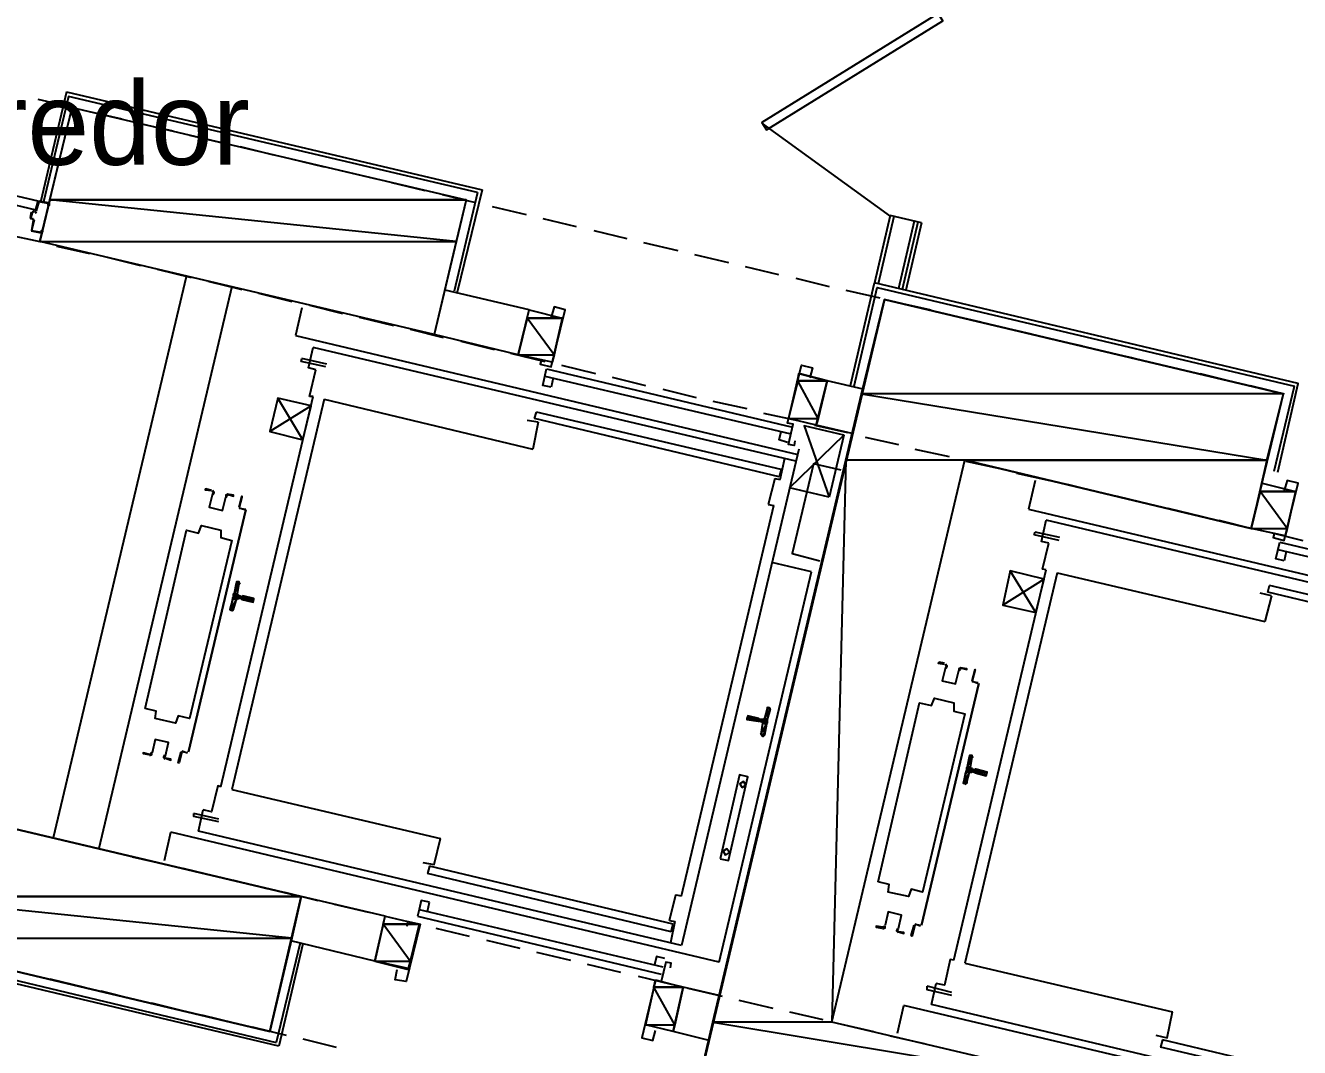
# Model space of a CAD drawing. Header units: feet. Extents: x -84 to 198, y -22 to 181.
# Drawn here: x 59.93 to 78.33, y 112.22 to 126.99 of the extents above; entities that cross this region are included whole.
import ezdxf
from ezdxf.enums import TextEntityAlignment as Align

# ---------------------------------------------------------------- set-up
doc = ezdxf.new("R2010")
doc.units = ezdxf.units.FT
for name, color, linetype in [('A-LINEA', 7, 'CONTINUOUS'), ('A-LINEA-FINA', 9, 'CONTINUOUS'), ('A-MURO-CONCRETO', 8, 'CONTINUOUS'), ('A-NOMBRE-ESPACIO', 2, 'CONTINUOUS')]:
    doc.layers.add(name, color=color, linetype=linetype)

msp = doc.modelspace()

# ---------------------------------------------------------------- linework, layer by layer
at = {"layer": 'A-LINEA'}
for p, q in [((60.1067, 125.9244), (60.5867, 125.8178)), ((60.52, 126.0311), (60.1467, 124.4578)), ((60.52, 126.0311), (66.52, 124.6178)), ((60.8267, 125.7511), (61.32, 125.6444)), ((61.56, 125.5778), (62.0533, 125.4711)), ((70.5641, 125.5761), (72.4211, 124.2319)), ((62.2933, 125.4044), (62.7733, 125.2978)), ((63.0267, 125.2444), (63.5067, 125.1244)), ((63.7467, 125.0711), (64.24, 124.9511)), ((64.48, 124.8978), (64.9733, 124.7778)), ((65.2133, 124.7244), (65.6933, 124.6044)), ((66.4533, 124.5778), (66.12, 123.1511)), ((66.52, 124.6178), (66.16, 123.1378)), ((60.12, 124.4578), (60.2533, 124.4311)), ((60.12, 124.4444), (60.12, 124.4444)), ((60.2533, 124.4178), (60.2533, 124.4178)), ((65.9467, 124.5511), (66.4267, 124.4311)), ((60, 124.2178), (60.0133, 124.2978)), ((60.0267, 124.3111), (60.0533, 124.2978)), ((60.0267, 124.2978), (60.0267, 124.2978)), ((60.0687, 124.285), (60.0928, 124.2998)), ((66.6667, 124.3778), (67.16, 124.2578)), ((67.4, 124.2044), (67.88, 124.0844)), ((72.4133, 124.2444), (72.1867, 123.2711)), ((72.4667, 124.2311), (72.24, 123.2578)), ((72.8667, 124.1378), (72.4133, 124.2444)), ((60.16, 123.9911), (60.0133, 124.0178)), ((60.0267, 124.1778), (60.0267, 124.1778)), ((60.0528, 124.1665), (60.0379, 124.1906)), ((68.1333, 124.0311), (68.6133, 123.9111)), ((72.76, 124.1644), (72.5333, 123.1911)), ((72.8133, 124.1511), (72.5867, 123.1778)), ((72.8667, 124.1378), (72.64, 123.1644)), ((59.64, 123.9778), (60.1333, 123.8711)), ((60.16, 124.0044), (60.16, 124.0044)), ((68.8533, 123.8578), (69.3467, 123.7378)), ((60.3733, 123.8044), (60.8533, 123.6978)), ((69.5867, 123.6844), (70.08, 123.5644)), ((61.1067, 123.6444), (61.5867, 123.5244)), ((61.8267, 123.4711), (62.32, 123.3511)), ((70.32, 123.5111), (70.8, 123.3911)), ((60.3333, 115.2578), (62.2533, 123.3644)), ((62.56, 123.2978), (63.0533, 123.1778)), ((71.0533, 123.3378), (71.5333, 123.2178)), ((62.9067, 123.2178), (60.9867, 115.0978)), ((63.2933, 123.1244), (63.7733, 123.0044)), ((67.2, 122.8844), (65.9867, 123.1644)), ((71.7733, 123.1644), (72.2667, 123.0578)), ((71.84, 121.7911), (72.1867, 123.2711)), ((64.0267, 122.9511), (64.5067, 122.8311)), ((72.5067, 122.9911), (73, 122.8844)), ((63.92, 122.9111), (63.8267, 122.5111)), ((64.7467, 122.7778), (65.24, 122.6578)), ((67.68, 122.7644), (67.5333, 122.1244)), ((73.24, 122.8178), (73.72, 122.7111)), ((65.48, 122.6044), (65.96, 122.4844)), ((73.9733, 122.6444), (74.4533, 122.5378)), ((63.8267, 122.5111), (71.08, 120.7911)), ((67.04, 122.2311), (65.8267, 122.5244)), ((66.2133, 122.4311), (66.6933, 122.3111)), ((74.6933, 122.4711), (75.1867, 122.3644)), ((63.9067, 122.1378), (63.92, 122.1778)), ((64.28, 122.0978), (63.92, 122.1778)), ((71.0533, 120.6978), (64.08, 122.3378)), ((66.9333, 122.2578), (67.4267, 122.1378)), ((75.4267, 122.2978), (75.92, 122.1911)), ((64.2667, 122.0578), (63.9067, 122.1378)), ((64.0267, 121.6311), (64.12, 122.0178)), ((67.4533, 122.0311), (70.9867, 121.1911)), ((67.6667, 122.0844), (68.16, 121.9644)), ((76.16, 122.1244), (76.64, 122.0178)), ((67.4267, 121.9244), (70.96, 121.0978)), ((67.5467, 121.8978), (67.52, 121.7644)), ((68.4, 121.9111), (68.88, 121.7911)), ((71.0933, 121.9644), (70.9467, 121.3111)), ((71.5067, 121.8578), (71.0933, 121.9644)), ((71.3467, 121.2178), (71.5067, 121.8578)), ((72.0267, 121.7378), (71.5067, 121.8578)), ((76.8933, 121.9644), (77.3733, 121.8444)), ((62.7467, 115.9911), (64.08, 121.6311)), ((64.08, 121.6311), (64.0267, 121.6311)), ((69.1333, 121.7378), (69.6133, 121.6178)), ((77.6133, 121.7911), (78.1067, 121.6711)), ((77.96, 120.5511), (78.2533, 121.7778)), ((64.24, 121.5911), (62.9067, 115.9511)), ((64.0533, 121.4978), (63.4533, 121.1244)), ((64.24, 121.5911), (67.2533, 120.8711)), ((69.8533, 121.5644), (70.3467, 121.4578)), ((67.3333, 121.2578), (67.1733, 121.2844)), ((67.3333, 121.2578), (67.2533, 120.8711)), ((67.28, 121.3111), (67.3067, 121.4044)), ((70.8133, 120.4711), (67.28, 121.3111)), ((70.84, 120.5778), (67.3067, 121.4044)), ((70.5867, 121.3911), (71.08, 121.2844)), ((71.3467, 121.2178), (70.9467, 121.3111)), ((71.32, 121.2178), (71.8, 121.1111)), ((71.8667, 121.0978), (71.3467, 121.2178)), ((71.7467, 121.0711), (71.5333, 120.1778)), ((72.0533, 121.0444), (72.5333, 120.9378)), ((71.0933, 120.8711), (69.4, 113.6978)), ((70.8267, 120.4311), (70.8933, 120.7378)), ((72.7733, 120.8711), (73.2667, 120.7644)), ((70.84, 120.5778), (70.8133, 120.4711)), ((73.5067, 120.6978), (74, 120.5911)), ((74.24, 120.5244), (74.72, 120.4178)), ((70.7467, 120.4444), (70.6533, 120.0711)), ((70.7467, 120.4444), (70.8267, 120.4311)), ((74.5067, 120.4178), (74.4133, 120.0044)), ((74.9733, 120.3644), (75.4533, 120.2444)), ((71.5333, 120.1778), (70.96, 120.3111)), ((75.6933, 120.1911), (76.1867, 120.0711)), ((78.2667, 120.2578), (78.12, 119.6178)), ((62.28, 116.4978), (63.1067, 119.9911)), ((63.1067, 119.9911), (62.28, 116.4978)), ((63.0933, 119.9911), (63.0133, 120.0178)), ((63.0133, 120.0178), (63.1067, 120.0044)), ((63.0267, 120.0178), (63.0267, 120.0178)), ((63.0267, 120.0178), (63.0267, 120.0178)), ((63.0933, 119.9911), (63.0933, 119.9911)), ((69.4, 114.4178), (70.7333, 120.0578)), ((70.6533, 120.0711), (70.7333, 120.0578)), ((74.4133, 120.0044), (81.6667, 118.2844)), ((76.4267, 120.0178), (76.92, 119.8978)), ((81.64, 118.1911), (74.6667, 119.8444)), ((77.16, 119.8444), (77.64, 119.7244)), ((74.4933, 119.6311), (74.5067, 119.6711)), ((74.8533, 119.5511), (74.4933, 119.6311)), ((74.8667, 119.5911), (74.5067, 119.6711)), ((77.8933, 119.6711), (78.3733, 119.5511)), ((74.6133, 119.1378), (74.7067, 119.5111)), ((78.0133, 119.4178), (81.5467, 118.5911)), ((78.04, 119.5244), (81.5733, 118.6844)), ((78.1333, 119.3911), (78.1067, 119.2578)), ((69.9467, 113.4578), (71.28, 119.0978)), ((71.28, 119.0978), (70.7067, 119.2311)), ((73.3333, 113.4844), (74.6667, 119.1244)), ((74.8267, 119.0844), (73.4933, 113.4444)), ((74.6667, 119.1244), (74.6133, 119.1378)), ((74.8267, 119.0844), (77.8267, 118.3778)), ((62.9867, 118.7778), (63.0133, 118.9244)), ((63.0264, 118.9145), (63.0113, 118.9372)), ((74.64, 118.9911), (74.04, 118.6178)), ((77.8667, 118.8044), (77.8933, 118.8978)), ((81.4267, 118.0711), (77.8933, 118.8978)), ((62.9333, 118.5511), (62.9733, 118.6978)), ((63, 118.7244), (63.04, 118.7111)), ((63.0533, 118.7378), (63.0133, 118.7511)), ((63.04, 118.6978), (63.04, 118.6978)), ((63.0533, 118.7511), (63.0533, 118.7511)), ((63.0533, 118.6978), (63.0533, 118.6978)), ((77.92, 118.7511), (77.76, 118.7911)), ((77.92, 118.7511), (77.8267, 118.3778)), ((81.4, 117.9644), (77.8667, 118.8044)), ((62.9087, 118.5383), (62.9324, 118.5518)), ((72.8667, 113.9911), (73.6933, 117.4844)), ((73.6933, 117.4844), (72.8667, 113.9911)), ((73.68, 117.4844), (73.6, 117.5111)), ((73.6, 117.5111), (73.68, 117.4978)), ((73.68, 117.4844), (73.68, 117.4844)), ((70.64, 117.1244), (70.6, 116.9778)), ((70.6779, 117.1239), (70.6542, 117.1104)), ((70.52, 116.9778), (70.52, 116.9778)), ((70.5333, 116.9778), (70.5333, 116.9778)), ((70.5733, 116.9644), (70.5333, 116.9644)), ((70.5733, 116.9111), (70.5467, 116.7511)), ((70.5603, 116.7477), (70.5754, 116.725)), ((62.1867, 116.5111), (62.2667, 116.4844)), ((62.1867, 116.4978), (62.1867, 116.4978)), ((62.2667, 116.4978), (62.2667, 116.4978)), ((62.2667, 116.4978), (62.2667, 116.4978)), ((73.5733, 116.2711), (73.6, 116.4178)), ((73.6131, 116.4079), (73.5979, 116.4306)), ((73.52, 116.0578), (73.56, 116.2044)), ((73.5867, 116.2178), (73.6267, 116.2044)), ((73.64, 116.2311), (73.6, 116.2444)), ((73.6267, 116.1911), (73.6267, 116.1911)), ((73.64, 116.1911), (73.64, 116.1911)), ((62.9067, 115.9511), (65.92, 115.2444)), ((73.4954, 116.0316), (73.5191, 116.0452)), ((62.72, 115.5244), (62.36, 115.6044)), ((62.4267, 115.3511), (62.4933, 115.6578)), ((60.0133, 115.3244), (60.4933, 115.2178)), ((61.9333, 114.9244), (62.0267, 115.3378)), ((69.9467, 113.4578), (62.0267, 115.3378)), ((69.4, 113.6978), (62.4267, 115.3511)), ((60.7467, 115.1511), (61.2267, 115.0444)), ((61.4667, 114.9778), (61.96, 114.8711)), ((62.2, 114.8178), (62.6933, 114.6978)), ((65.76, 114.8444), (65.7333, 114.7378)), ((69.28, 114.0044), (65.76, 114.8444)), ((62.9333, 114.6444), (63.4133, 114.5244)), ((69.2533, 113.8978), (65.7333, 114.7378)), ((63.6667, 114.4711), (64.1467, 114.3511)), ((65.12, 114.1244), (63.9067, 114.4044)), ((64.3867, 114.2978), (64.88, 114.1778)), ((65.7333, 114.1911), (65.76, 114.3244)), ((64.9733, 113.4711), (65.12, 114.1244)), ((65.12, 114.1244), (65.6133, 114.0044)), ((65.12, 114.1244), (65.6133, 114.0044)), ((65.5867, 114.1244), (69.1067, 113.2844)), ((65.6133, 114.2178), (69.1333, 113.3911)), ((65.6133, 114.0044), (65.4533, 113.3511)), ((65.8533, 113.9511), (66.3333, 113.8311)), ((69.2267, 114.0578), (69.3067, 114.0444)), ((69.3067, 114.0444), (69.24, 113.7378)), ((69.2533, 113.8978), (69.28, 114.0044)), ((72.8533, 113.9778), (72.7733, 114.0044)), ((72.7733, 114.0044), (72.8533, 113.9911)), ((72.8533, 113.9911), (72.8533, 113.9911)), ((63.8933, 113.7378), (63.5467, 112.2978)), ((63.9333, 113.7244), (63.5867, 112.2444)), ((64.9733, 113.4711), (63.76, 113.7644)), ((66.5867, 113.7778), (67.0667, 113.6578)), ((63.5867, 112.2444), (57.6133, 113.6578)), ((57.68, 113.6978), (63.5467, 112.2978)), ((67.3067, 113.6044), (67.8, 113.4844)), ((59.5467, 113.3778), (60.04, 113.2711)), ((64.9733, 113.4711), (65.4533, 113.3511)), ((68.04, 113.4311), (68.52, 113.3111)), ((73.4933, 113.4444), (76.4933, 112.7378)), ((60.28, 113.2178), (60.7733, 113.0978)), ((68.7733, 113.2578), (69.2533, 113.1378)), ((69.0267, 113.2044), (68.88, 112.5511)), ((69.4267, 113.0978), (69.0267, 113.1911)), ((61.0133, 113.0444), (61.4933, 112.9244)), ((69.28, 112.4578), (69.4267, 113.0978)), ((69.9467, 112.9778), (69.4267, 113.0978)), ((69.4933, 113.0844), (69.9867, 112.9644)), ((73.3067, 113.0178), (72.9467, 113.1111)), ((73.0133, 112.8444), (73.08, 113.1511)), ((61.7467, 112.8711), (62.2267, 112.7511)), ((70.2267, 112.9111), (70.72, 112.7911)), ((72.52, 112.4311), (72.6133, 112.8311)), ((80.5333, 110.9644), (72.6133, 112.8311)), ((79.9867, 111.1911), (73.0133, 112.8444)), ((62.4667, 112.6978), (62.96, 112.5778)), ((70.96, 112.7378), (71.44, 112.6311)), ((63.2, 112.5244), (63.6933, 112.4044)), ((69.28, 112.4578), (68.88, 112.5511)), ((69.8, 112.3244), (69.28, 112.4578)), ((71.6933, 112.5644), (72.1733, 112.4578)), ((63.9333, 112.3511), (64.4133, 112.2311)), ((72.4133, 112.3911), (72.9067, 112.2844)), ((76.3467, 112.3378), (76.32, 112.2311)), ((79.8667, 111.4978), (76.3467, 112.3378)), ((79.84, 111.4044), (76.32, 112.2311))]:
    msp.add_line(p, q, dxfattribs=at)
for points in [[(73.1067, 127.1644), (70.56, 125.5911), (70.6267, 125.4844), (73.1733, 127.0578), (73.1067, 127.1644)], [(66.4533, 124.5778), (60.5467, 125.9644), (60.1867, 124.4444)], [(60.6, 125.8044), (66.2933, 124.4711), (65.8267, 122.5244), (60.1333, 123.8711), (60.6, 125.8044)], [(57.1867, 125.1378), (60.1067, 124.4578), (60.08, 124.3244), (57.16, 125.0178), (57.1867, 125.1378)], [(60.1067, 124.4578), (60.0667, 124.3111), (60.0667, 124.3111)], [(60.2667, 124.4178), (60.2667, 124.3911), (60.2533, 124.3911), (60.2533, 124.4178), (60.12, 124.4444), (60.08, 124.3111)], [(60.0533, 124.2978), (60.0267, 124.2978), (60, 124.2044), (60.04, 124.2044)], [(60.0267, 124.1911), (60, 124.2044), (60, 124.2044)], [(60.04, 124.1778), (60.0133, 124.0311), (60.0133, 124.0311)], [(60.0533, 124.1778), (60.0133, 124.0311), (60.16, 124.0044), (60.16, 124.0311), (60.1733, 124.0178), (60.1733, 124.0044)], [(71.8933, 121.7778), (72.2267, 123.2044), (78.2533, 121.7778)], [(78.0133, 120.5378), (78.3067, 121.8178), (72.1867, 123.2711)], [(67.3733, 122.1511), (67.36, 122.0978), (67.52, 122.0578), (67.72, 122.8844), (67.56, 122.9244), (67.52, 122.7778)], [(77.6267, 119.7244), (78.0933, 121.6711), (72.3333, 123.0311), (69.4933, 111.0311), (75.2533, 109.6711), (75.7067, 111.6178), (71.5733, 112.5911), (73.4933, 120.7111), (77.6267, 119.7244)], [(67.5333, 122.1244), (67.04, 122.2311), (67.2, 122.8844), (67.68, 122.7644)], [(64.12, 122.0178), (64.0133, 122.0444), (64.08, 122.3378)], [(67.52, 121.7644), (67.4, 121.7911), (67.4533, 122.0311)], [(71.04, 120.9911), (71.0267, 120.9244), (70.9467, 120.9378), (71.0133, 121.2311), (70.9333, 121.2444), (71.1333, 122.0844), (71.2933, 122.0444), (71.2533, 121.8978)], [(63.9333, 121.0044), (63.5733, 121.6044), (63.4533, 121.1244), (63.9333, 121.0044), (64.0533, 121.4978), (63.5733, 121.6044)], [(70.9333, 120.9644), (70.8133, 121.0044), (70.84, 121.1244)], [(70.96, 120.3111), (71.7467, 121.0711), (71.1733, 121.2044), (71.5333, 120.1778)], [(71.7067, 120.5644), (71.3067, 120.6578), (71, 119.3644), (71.4, 119.2578)], [(78.12, 119.6178), (77.6267, 119.7244), (77.7867, 120.3778), (78.2667, 120.2578)], [(77.96, 119.6444), (77.9467, 119.5911), (78.1067, 119.5511), (78.3067, 120.3778), (78.1467, 120.4178), (78.1067, 120.2711)], [(62.6133, 120.2711), (62.5333, 120.2978), (62.52, 120.2844), (62.6133, 120.2711)], [(62.6264, 120.2235), (62.5809, 120.0309), (62.7735, 119.9853), (62.8192, 120.1779)], [(62.6264, 120.2235), (62.5809, 120.0309), (62.7735, 119.9853), (62.8192, 120.1779)], [(62.6306, 120.2208), (62.6397, 120.2409), (62.6248, 120.2572)], [(62.6377, 120.2095), (62.6529, 120.243), (62.628, 120.2701)], [(62.854, 120.217), (62.8196, 120.2039), (62.8182, 120.1671)], [(62.8511, 120.204), (62.8304, 120.1961), (62.8296, 120.1741)], [(62.84, 120.2178), (62.9333, 120.1911), (62.9333, 120.2044), (62.84, 120.2178)], [(63.0133, 120.0311), (63.0533, 120.1911), (63.0533, 120.1778), (63.0133, 120.0311)], [(74.7067, 119.5111), (74.6, 119.5378), (74.6667, 119.8444)], [(61.6533, 117.1244), (62.2533, 119.6978), (62.4267, 119.6578), (62.4667, 119.7644), (62.7467, 119.6978), (62.7467, 119.5911), (62.9067, 119.5511), (62.2933, 116.9778), (62.1333, 117.0178), (62.0933, 116.9111), (61.8, 116.9778), (61.8133, 117.0844), (61.6533, 117.1244)], [(78.1067, 119.2578), (77.9867, 119.2844), (78.04, 119.5244)], [(74.52, 118.5111), (74.1467, 119.1111), (74.04, 118.6178), (74.52, 118.5111), (74.64, 118.9911), (74.1467, 119.1111)], [(63, 118.9511), (62.9867, 118.9511), (62.88, 118.5511), (62.9067, 118.5378)], [(63.0113, 118.7106), (62.9962, 118.7081), (62.9872, 118.6957)], [(63.0005, 118.7624), (63.003, 118.7473), (63.0154, 118.7383)], [(63.0533, 118.6978), (63.2133, 118.6578), (63.2267, 118.7111), (63.0667, 118.7511)], [(73.2, 117.7778), (73.12, 117.7911), (73.1067, 117.7778), (73.2, 117.7644)], [(73.2243, 117.7028), (73.2396, 117.7364), (73.2147, 117.7635)], [(73.2131, 117.7169), (73.1676, 117.5242), (73.3602, 117.4786), (73.4058, 117.6713)], [(73.2131, 117.7169), (73.1676, 117.5242), (73.3602, 117.4786), (73.4058, 117.6713)], [(73.2173, 117.7142), (73.2264, 117.7343), (73.2115, 117.7505)], [(73.4407, 117.7103), (73.4063, 117.6972), (73.4049, 117.6604)], [(73.4377, 117.6973), (73.4171, 117.6895), (73.4162, 117.6674)], [(73.4267, 117.7111), (73.52, 117.6844), (73.52, 117.6978), (73.4267, 117.7111)], [(73.6, 117.5244), (73.64, 117.6844), (73.6, 117.5244), (73.6, 117.5244)], [(72.24, 114.6178), (72.84, 117.2044), (73.0133, 117.1644), (73.0533, 117.2711), (73.3333, 117.2044), (73.3333, 117.0844), (73.4933, 117.0444), (72.88, 114.4711), (72.72, 114.5111), (72.68, 114.4044), (72.3867, 114.4711), (72.4, 114.5778), (72.24, 114.6178)], [(70.5733, 116.7244), (70.5867, 116.7244), (70.68, 117.1244), (70.6667, 117.1378)], [(70.52, 116.9778), (70.36, 117.0178), (70.3467, 116.9644), (70.5067, 116.9378)], [(70.56, 116.9244), (70.52, 116.9378), (70.52, 116.9378)], [(70.5861, 116.8998), (70.5837, 116.915), (70.5713, 116.9239)], [(70.5754, 116.9516), (70.5905, 116.9541), (70.5995, 116.9665)], [(61.9469, 116.4387), (61.9924, 116.6313), (61.7998, 116.6769), (61.7542, 116.4843)], [(61.9469, 116.4387), (61.9924, 116.6313), (61.7998, 116.6769), (61.7542, 116.4843)], [(61.72, 116.4578), (61.6267, 116.4844), (61.6267, 116.4711), (61.7067, 116.4578)], [(61.7193, 116.4453), (61.7537, 116.4583), (61.7551, 116.4951)], [(61.7223, 116.4583), (61.7429, 116.4661), (61.7438, 116.4882)], [(62.2667, 116.4844), (62.1867, 116.4978), (62.1467, 116.3378), (62.1333, 116.3378), (62.1733, 116.4978)], [(61.9357, 116.4527), (61.9204, 116.4192), (61.9453, 116.3921)], [(61.9427, 116.4414), (61.9336, 116.4213), (61.9485, 116.405)], [(61.9467, 116.4044), (62.0267, 116.3778), (62.0267, 116.3911), (61.9467, 116.4044)], [(73.5867, 116.4444), (73.5733, 116.4444), (73.4667, 116.0444), (73.4933, 116.0444)], [(69.96, 114.9511), (70.08, 114.9244), (70.36, 116.1378), (70.24, 116.1644), (69.96, 114.9511)], [(73.5979, 116.2039), (73.5828, 116.2015), (73.5739, 116.189)], [(73.5872, 116.2691), (73.5896, 116.2539), (73.6021, 116.245)], [(73.64, 116.1911), (73.8, 116.1511), (73.8133, 116.2044), (73.6533, 116.2444), (73.64, 116.2444), (73.64, 116.2444)], [(62.7467, 115.9911), (62.7067, 116.0044), (62.6133, 115.6311), (62.4933, 115.6578)], [(70.2759, 115.979), (70.3321, 116.0137), (70.2974, 116.0699), (70.2413, 116.0352), (70.2759, 115.979)], [(57.76, 113.8044), (63.4533, 112.4578), (63.9067, 114.4044), (58.2133, 115.7511), (57.76, 113.8044)], [(62.72, 115.4844), (62.36, 115.5644), (62.36, 115.6044)], [(65.6667, 114.8978), (65.8267, 114.8711), (65.92, 115.2444)], [(70.0359, 115.0057), (70.0921, 115.0404), (70.0574, 115.0965), (70.0013, 115.0619), (70.0359, 115.0057)], [(65.76, 114.3244), (65.64, 114.3511), (65.6133, 114.2178), (65.5867, 114.1244)], [(69.2267, 114.0578), (69.32, 114.4311), (69.4, 114.4178)], [(72.5336, 113.9454), (72.5791, 114.138), (72.3865, 114.1836), (72.3408, 113.991)], [(72.5336, 113.9454), (72.5791, 114.138), (72.3865, 114.1836), (72.3408, 113.991)], [(65.44, 113.9778), (65.4533, 114.0444), (65.6267, 114.0044), (65.4267, 113.1778), (65.2667, 113.2044), (65.2933, 113.3511)], [(72.3067, 113.9644), (72.2133, 113.9778), (72.2133, 113.9644), (72.2933, 113.9511)], [(72.306, 113.9386), (72.3404, 113.9517), (72.3418, 113.9885)], [(72.3089, 113.9516), (72.3296, 113.9594), (72.3304, 113.9815)], [(72.5223, 113.9461), (72.5071, 113.9125), (72.532, 113.8854)], [(72.5294, 113.9347), (72.5203, 113.9146), (72.5352, 113.8984)], [(72.5333, 113.8978), (72.6133, 113.8711), (72.6133, 113.8844), (72.5333, 113.8978)], [(72.7733, 113.9911), (72.7733, 113.9911), (72.7333, 113.8311), (72.72, 113.8444), (72.76, 113.9911)], [(69.16, 113.5111), (69.04, 113.5378), (69.0133, 113.4178)], [(69.24, 113.3778), (69.2533, 113.4444), (69.1733, 113.4578), (69.1067, 113.1778), (69.0267, 113.1911), (68.8267, 112.3644), (68.9867, 112.3244), (69.0267, 112.4711)], [(73.3333, 113.4844), (73.28, 113.4978), (73.2, 113.1244), (73.08, 113.1511)], [(73.3067, 112.9778), (72.9467, 113.0578), (72.9467, 113.1111)], [(76.2533, 112.4044), (76.4133, 112.3644), (76.4933, 112.7378)]]:
    msp.add_lwpolyline(points, dxfattribs=at)
at = {"layer": 'A-LINEA-FINA'}
for p, q in [((62.9733, 118.9511), (63.0133, 118.9378)), ((62.9733, 118.9378), (63.0133, 118.9378)), ((62.9733, 118.9378), (63.0133, 118.9244)), ((62.9867, 118.9511), (63, 118.9511)), ((62.9867, 118.9511), (63.0133, 118.9511)), ((62.92, 118.7244), (62.9733, 118.7111)), ((62.9333, 118.7778), (62.9867, 118.7644)), ((62.9333, 118.7778), (62.9867, 118.7644)), ((62.9333, 118.7644), (63, 118.7511)), ((62.9333, 118.7378), (63, 118.7244)), ((63.0533, 118.7378), (63.2267, 118.7111)), ((63.0533, 118.7378), (63.2267, 118.6978)), ((63.0533, 118.7111), (63.2133, 118.6711)), ((63.0533, 118.6978), (63.2133, 118.6578)), ((62.88, 118.5511), (62.92, 118.5511)), ((62.88, 118.5511), (62.9067, 118.5378)), ((62.8933, 118.5644), (62.9333, 118.5511)), ((62.8933, 118.5644), (62.9333, 118.5511)), ((70.68, 117.1111), (70.64, 117.1244)), ((70.68, 117.1244), (70.64, 117.1244)), ((70.68, 117.1244), (70.6533, 117.1378)), ((70.5067, 116.9378), (70.3467, 116.9778)), ((70.52, 116.9378), (70.3467, 116.9778)), ((70.5067, 116.9378), (70.3467, 116.9644)), ((70.52, 116.9778), (70.36, 117.0178)), ((70.52, 116.9778), (70.36, 117.0178)), ((70.52, 116.9778), (70.36, 117.0044)), ((70.6267, 116.8978), (70.5733, 116.9111)), ((70.6267, 116.8978), (70.5733, 116.9111)), ((70.64, 116.9644), (70.6, 116.9778)), ((70.5867, 116.7244), (70.56, 116.7378)), ((70.5867, 116.7244), (70.56, 116.7378)), ((70.5867, 116.7378), (70.56, 116.7378)), ((70.5867, 116.7244), (70.5733, 116.7244)), ((73.56, 116.4444), (73.6, 116.4444)), ((73.56, 116.4444), (73.6, 116.4311)), ((73.56, 116.4311), (73.6, 116.4311)), ((73.56, 116.4311), (73.6, 116.4178)), ((73.5733, 116.4444), (73.5867, 116.4444)), ((73.5067, 116.2178), (73.56, 116.2044)), ((73.52, 116.2711), (73.5733, 116.2578)), ((73.52, 116.2711), (73.5733, 116.2578)), ((73.52, 116.2578), (73.5867, 116.2444)), ((73.52, 116.2311), (73.5867, 116.2178)), ((73.5333, 116.2844), (73.5733, 116.2711)), ((73.64, 116.2444), (73.8133, 116.2044)), ((73.64, 116.2311), (73.8133, 116.2044)), ((73.64, 116.2311), (73.8133, 116.1911)), ((73.64, 116.2044), (73.8, 116.1644)), ((73.64, 116.1911), (73.8, 116.1644)), ((73.4667, 116.0444), (73.5067, 116.0444)), ((73.4667, 116.0444), (73.4933, 116.0444)), ((73.48, 116.0578), (73.52, 116.0444)), ((73.48, 116.0578), (73.5067, 116.0444))]:
    msp.add_line(p, q, dxfattribs=at)
for points in [[(62.9733, 118.9378), (63.0133, 118.9244), (62.9467, 118.7911), (62.9733, 118.9378)], [(63.0133, 118.9244), (62.9467, 118.7911), (62.9867, 118.7778), (63.0133, 118.9244), (63.0133, 118.9244)], [(63.0133, 118.9378), (62.9733, 118.9511), (62.9733, 118.9511), (63.0133, 118.9378)], [(62.9733, 118.9511), (62.9733, 118.9511), (63.0133, 118.9378), (62.9733, 118.9511)], [(62.9733, 118.9511), (63.0133, 118.9378), (62.9867, 118.9511), (62.9733, 118.9511), (62.9733, 118.9511)], [(62.9733, 118.9378), (63.0133, 118.9378), (62.9733, 118.9511), (62.9733, 118.9378), (62.9733, 118.9378)], [(62.9733, 118.9378), (62.9733, 118.9378), (63.0133, 118.9378), (62.9733, 118.9378)], [(63.0133, 118.9378), (62.9733, 118.9378), (63.0133, 118.9244), (63.0133, 118.9378)], [(63.0133, 118.9244), (62.9733, 118.9378), (62.9733, 118.9378), (63.0133, 118.9244), (63.0133, 118.9244)], [(63, 118.9511), (62.9867, 118.9511), (62.9867, 118.9511), (63, 118.9511)], [(62.9867, 118.9511), (62.9867, 118.9511), (63, 118.9511), (62.9867, 118.9511)], [(62.9867, 118.9511), (63, 118.9511), (63.0133, 118.9511), (62.9867, 118.9511), (62.9867, 118.9511)], [(63.0133, 118.9511), (62.9867, 118.9511), (63.0133, 118.9378), (63.0133, 118.9511), (63.0133, 118.9511)], [(62.92, 118.7111), (62.9733, 118.6978), (62.8933, 118.5644), (62.92, 118.7111)], [(62.9733, 118.6978), (62.8933, 118.5644), (62.9333, 118.5511), (62.9733, 118.6978)], [(62.9333, 118.7244), (62.9867, 118.7111), (62.92, 118.7244), (62.9333, 118.7244)], [(62.9867, 118.7111), (62.92, 118.7244), (62.9733, 118.7111), (62.9867, 118.7111)], [(62.9733, 118.7111), (62.92, 118.7244), (62.92, 118.7244), (62.9733, 118.7111), (62.9733, 118.7111)], [(62.92, 118.7244), (62.9733, 118.7111), (62.92, 118.7111), (62.92, 118.7244)], [(62.9733, 118.7111), (62.92, 118.7111), (62.9733, 118.6978), (62.9733, 118.7111), (62.9733, 118.7111)], [(62.9867, 118.7644), (62.9333, 118.7778), (62.9333, 118.7778), (62.9867, 118.7644)], [(62.9333, 118.7778), (62.9333, 118.7778), (62.9867, 118.7644), (62.9333, 118.7778)], [(62.9333, 118.7778), (62.9867, 118.7644), (62.9467, 118.7778), (62.9333, 118.7778), (62.9333, 118.7778)], [(62.9867, 118.7644), (62.9333, 118.7778), (63, 118.7644), (62.9867, 118.7644), (62.9867, 118.7644)], [(62.9333, 118.7778), (63, 118.7644), (62.9333, 118.7644), (62.9333, 118.7778)], [(63, 118.7644), (62.9333, 118.7644), (63, 118.7511), (63, 118.7644), (63, 118.7644)], [(63, 118.7511), (62.9333, 118.7644), (62.9333, 118.7644), (63, 118.7511)], [(62.9333, 118.7644), (62.9333, 118.7644), (63, 118.7511), (62.9333, 118.7644), (62.9333, 118.7644)], [(63, 118.7511), (62.9333, 118.7644), (62.9333, 118.7644), (63, 118.7511)], [(62.9333, 118.7644), (62.9333, 118.7644), (63, 118.7511), (62.9333, 118.7644), (62.9333, 118.7644)], [(63, 118.7511), (62.9333, 118.7644), (62.9333, 118.7644), (63, 118.7511)], [(62.9333, 118.7644), (62.9333, 118.7644), (63, 118.7511), (62.9333, 118.7644), (62.9333, 118.7644)], [(63, 118.7511), (62.9333, 118.7644), (63.0133, 118.7511), (63, 118.7511), (63, 118.7511)], [(62.9333, 118.7644), (63.2267, 118.6978), (62.9333, 118.7378), (62.9333, 118.7644)], [(63.2267, 118.6978), (62.9333, 118.7378), (63.2133, 118.6711), (63.2267, 118.6978), (63.2267, 118.6978)], [(63, 118.7244), (62.9333, 118.7378), (62.9333, 118.7378), (63, 118.7244)], [(62.9333, 118.7378), (62.9333, 118.7378), (63, 118.7244), (62.9333, 118.7378), (62.9333, 118.7378)], [(63, 118.7244), (62.9333, 118.7378), (62.9867, 118.7244), (63, 118.7244), (63, 118.7244)], [(62.9867, 118.7244), (62.9333, 118.7378), (62.9333, 118.7378), (62.9867, 118.7244)], [(62.9333, 118.7378), (62.9333, 118.7378), (62.9867, 118.7244), (62.9333, 118.7378), (62.9333, 118.7378)], [(62.9333, 118.7378), (62.9867, 118.7244), (62.9333, 118.7244), (62.9333, 118.7378)], [(62.9867, 118.7244), (62.9333, 118.7244), (62.9867, 118.7111), (62.9867, 118.7244), (62.9867, 118.7244)], [(62.9867, 118.7111), (62.9333, 118.7244), (62.9333, 118.7244), (62.9867, 118.7111)], [(62.9333, 118.7244), (62.9333, 118.7244), (62.9867, 118.7111), (62.9333, 118.7244), (62.9333, 118.7244)], [(62.9867, 118.7111), (62.9333, 118.7244), (62.9333, 118.7244), (62.9867, 118.7111)], [(62.9333, 118.7244), (62.9333, 118.7244), (62.9867, 118.7111), (62.9333, 118.7244), (62.9333, 118.7244)], [(62.9467, 118.7911), (62.9867, 118.7778), (62.9467, 118.7778), (62.9467, 118.7911)], [(62.9867, 118.7778), (62.9467, 118.7778), (62.9867, 118.7644), (62.9867, 118.7778), (62.9867, 118.7778)], [(63.2133, 118.6711), (63.04, 118.7111), (63.04, 118.7111), (63.2133, 118.6711)], [(63.04, 118.7111), (63.04, 118.7111), (63.2133, 118.6711), (63.04, 118.7111), (63.04, 118.7111)], [(63.2133, 118.6711), (63.04, 118.7111), (63.04, 118.7111), (63.2133, 118.6711)], [(63.04, 118.7111), (63.04, 118.7111), (63.2133, 118.6711), (63.04, 118.7111), (63.04, 118.7111)], [(63.0533, 118.7111), (63.2133, 118.6711), (63.04, 118.7111), (63.0533, 118.7111), (63.0533, 118.7111)], [(63.0533, 118.7378), (63.2267, 118.7111), (63.0667, 118.7511), (63.0533, 118.7378), (63.0533, 118.7378)], [(63.0533, 118.7378), (63.0533, 118.7378), (63.2267, 118.7111), (63.0533, 118.7378)], [(63.2267, 118.7111), (63.0533, 118.7378), (63.2267, 118.6978), (63.2267, 118.7111), (63.2267, 118.7111)], [(63.2267, 118.6978), (63.0533, 118.7378), (63.0533, 118.7378), (63.2267, 118.6978)], [(63.0533, 118.7378), (63.0533, 118.7378), (63.2267, 118.6978), (63.0533, 118.7378), (63.0533, 118.7378)], [(63.2267, 118.6978), (63.0533, 118.7378), (63.0533, 118.7378), (63.2267, 118.6978)], [(63.0533, 118.7378), (63.0533, 118.7378), (63.2267, 118.6978), (63.0533, 118.7378)], [(63.2267, 118.6978), (63.0533, 118.7378), (63.0533, 118.7378), (63.2267, 118.6978), (63.2267, 118.6978)], [(63.2267, 118.6978), (63.0533, 118.7378), (63.0533, 118.7378), (63.2267, 118.6978)], [(63.0533, 118.7378), (63.0533, 118.7378), (63.2267, 118.6978), (63.0533, 118.7378), (63.0533, 118.7378)], [(63.2267, 118.6978), (63.0533, 118.7378), (63.0533, 118.7378), (63.2267, 118.6978)], [(63.0533, 118.7378), (63.0533, 118.7378), (63.2267, 118.6978), (63.0533, 118.7378), (63.0533, 118.7378)], [(63.2267, 118.6978), (63.0533, 118.7378), (63.0533, 118.7378), (63.2267, 118.6978)], [(63.0533, 118.7378), (63.0533, 118.7378), (63.2267, 118.6978), (63.0533, 118.7378), (63.0533, 118.7378)], [(63.2133, 118.6711), (63.0533, 118.7111), (63.0533, 118.7111), (63.2133, 118.6711)], [(63.0533, 118.7111), (63.0533, 118.7111), (63.2133, 118.6711), (63.0533, 118.7111)], [(63.0533, 118.7111), (63.2133, 118.6711), (63.0533, 118.6978), (63.0533, 118.7111)], [(63.2133, 118.6711), (63.0533, 118.6978), (63.2133, 118.6578), (63.2133, 118.6711), (63.2133, 118.6711)], [(63.2133, 118.6578), (63.0533, 118.6978), (63.0533, 118.6978), (63.2133, 118.6578)], [(63.0533, 118.6978), (63.0533, 118.6978), (63.2133, 118.6578), (63.0533, 118.6978)], [(63.2133, 118.6578), (63.0533, 118.6978), (63.0533, 118.6978), (63.2133, 118.6578), (63.2133, 118.6578)], [(63.2133, 118.6578), (63.0533, 118.6978), (63.0533, 118.6978), (63.2133, 118.6578)], [(63.0533, 118.6978), (63.0533, 118.6978), (63.2133, 118.6578), (63.0533, 118.6978), (63.0533, 118.6978)], [(63.2133, 118.6578), (63.0533, 118.6978), (63.0533, 118.6978), (63.2133, 118.6578)], [(63.0533, 118.6978), (63.0533, 118.6978), (63.2133, 118.6578), (63.0533, 118.6978), (63.0533, 118.6978)], [(63.2267, 118.7111), (63.0667, 118.7511), (63.0667, 118.7511), (63.2267, 118.7111)], [(63.0667, 118.7511), (63.0667, 118.7511), (63.2267, 118.7111), (63.0667, 118.7511), (63.0667, 118.7511)], [(62.88, 118.5511), (62.88, 118.5511), (62.92, 118.5511), (62.88, 118.5511)], [(62.88, 118.5511), (62.92, 118.5511), (62.8933, 118.5511), (62.88, 118.5511), (62.88, 118.5511)], [(62.92, 118.5511), (62.88, 118.5511), (62.92, 118.5378), (62.92, 118.5511)], [(62.88, 118.5511), (62.92, 118.5378), (62.9067, 118.5378), (62.88, 118.5511), (62.88, 118.5511)], [(62.92, 118.5378), (62.88, 118.5511), (62.88, 118.5511), (62.92, 118.5378)], [(62.88, 118.5511), (62.88, 118.5511), (62.9067, 118.5378), (62.88, 118.5511)], [(62.9067, 118.5378), (62.88, 118.5511), (62.88, 118.5511), (62.9067, 118.5378)], [(62.88, 118.5511), (62.88, 118.5511), (62.9067, 118.5378), (62.88, 118.5511), (62.88, 118.5511)], [(62.9333, 118.5511), (62.8933, 118.5644), (62.8933, 118.5644), (62.9333, 118.5511), (62.9333, 118.5511)], [(62.9333, 118.5511), (62.8933, 118.5644), (62.92, 118.5511), (62.9333, 118.5511), (62.9333, 118.5511)], [(62.8933, 118.5511), (62.92, 118.5511), (62.8933, 118.5644), (62.8933, 118.5511), (62.8933, 118.5511)], [(62.8933, 118.5511), (62.8933, 118.5511), (62.92, 118.5511), (62.8933, 118.5511)], [(70.6, 116.9778), (70.68, 117.1111), (70.64, 117.1244), (70.6, 116.9778)], [(70.64, 116.9644), (70.6, 116.9778), (70.68, 117.1111), (70.64, 116.9644)], [(70.64, 117.1244), (70.68, 117.1244), (70.64, 117.1378), (70.64, 117.1244)], [(70.68, 117.1244), (70.64, 117.1378), (70.6533, 117.1378), (70.68, 117.1244), (70.68, 117.1244)], [(70.64, 117.1378), (70.68, 117.1244), (70.68, 117.1244), (70.64, 117.1378)], [(70.64, 117.1244), (70.68, 117.1111), (70.68, 117.1111), (70.64, 117.1244), (70.64, 117.1244)], [(70.68, 117.1244), (70.68, 117.1244), (70.64, 117.1244), (70.68, 117.1244)], [(70.68, 117.1244), (70.64, 117.1244), (70.68, 117.1111), (70.68, 117.1244), (70.68, 117.1244)], [(70.68, 117.1244), (70.68, 117.1244), (70.6533, 117.1378), (70.68, 117.1244)], [(70.6533, 117.1378), (70.68, 117.1244), (70.68, 117.1244), (70.6533, 117.1378)], [(70.68, 117.1244), (70.68, 117.1244), (70.6533, 117.1378), (70.68, 117.1244)], [(70.68, 117.1244), (70.6533, 117.1378), (70.6667, 117.1378), (70.68, 117.1244), (70.68, 117.1244)], [(70.6533, 117.1378), (70.68, 117.1244), (70.68, 117.1244), (70.6533, 117.1378)], [(70.68, 117.1244), (70.68, 117.1244), (70.6667, 117.1378), (70.68, 117.1244)], [(70.68, 117.1244), (70.6667, 117.1378), (70.68, 117.1244), (70.68, 117.1244), (70.68, 117.1244)], [(70.3467, 116.9778), (70.64, 116.9378), (70.36, 117.0044), (70.3467, 116.9778), (70.3467, 116.9778)], [(70.3467, 116.9644), (70.5067, 116.9378), (70.3467, 116.9778), (70.3467, 116.9644), (70.3467, 116.9644)], [(70.3467, 116.9778), (70.5067, 116.9378), (70.5067, 116.9378), (70.3467, 116.9778)], [(70.5067, 116.9378), (70.5067, 116.9378), (70.3467, 116.9778), (70.5067, 116.9378)], [(70.3467, 116.9778), (70.5067, 116.9378), (70.5067, 116.9378), (70.3467, 116.9778), (70.3467, 116.9778)], [(70.3467, 116.9778), (70.5067, 116.9378), (70.5067, 116.9378), (70.3467, 116.9778)], [(70.5067, 116.9378), (70.5067, 116.9378), (70.3467, 116.9778), (70.5067, 116.9378), (70.5067, 116.9378)], [(70.3467, 116.9778), (70.52, 116.9378), (70.52, 116.9378), (70.3467, 116.9778)], [(70.52, 116.9378), (70.52, 116.9378), (70.3467, 116.9778), (70.52, 116.9378)], [(70.52, 116.9378), (70.3467, 116.9778), (70.5067, 116.9378), (70.52, 116.9378), (70.52, 116.9378)], [(70.3467, 116.9778), (70.52, 116.9378), (70.52, 116.9378), (70.3467, 116.9778)], [(70.52, 116.9378), (70.52, 116.9378), (70.3467, 116.9778), (70.52, 116.9378), (70.52, 116.9378)], [(70.3467, 116.9778), (70.52, 116.9378), (70.52, 116.9378), (70.3467, 116.9778)], [(70.52, 116.9378), (70.52, 116.9378), (70.3467, 116.9778), (70.52, 116.9378), (70.52, 116.9378)], [(70.3467, 116.9778), (70.52, 116.9378), (70.52, 116.9378), (70.3467, 116.9778)], [(70.52, 116.9378), (70.52, 116.9378), (70.3467, 116.9778), (70.52, 116.9378), (70.52, 116.9378)], [(70.64, 116.9111), (70.3467, 116.9778), (70.64, 116.9378), (70.64, 116.9111)], [(70.36, 117.0044), (70.52, 116.9778), (70.36, 117.0178), (70.36, 117.0044)], [(70.36, 117.0178), (70.52, 116.9778), (70.52, 116.9778), (70.36, 117.0178), (70.36, 117.0178)], [(70.36, 117.0178), (70.52, 116.9778), (70.52, 116.9778), (70.36, 117.0178)], [(70.52, 116.9778), (70.52, 116.9778), (70.36, 117.0178), (70.52, 116.9778), (70.52, 116.9778)], [(70.36, 117.0178), (70.52, 116.9778), (70.52, 116.9778), (70.36, 117.0178)], [(70.52, 116.9778), (70.52, 116.9778), (70.36, 117.0178), (70.52, 116.9778)], [(70.36, 117.0178), (70.52, 116.9778), (70.52, 116.9778), (70.36, 117.0178), (70.36, 117.0178)], [(70.36, 117.0178), (70.52, 116.9778), (70.52, 116.9778), (70.36, 117.0178)], [(70.52, 116.9778), (70.52, 116.9778), (70.36, 117.0178), (70.52, 116.9778), (70.52, 116.9778)], [(70.36, 117.0178), (70.52, 116.9778), (70.52, 116.9778), (70.36, 117.0178)], [(70.52, 116.9778), (70.52, 116.9778), (70.36, 117.0178), (70.52, 116.9778), (70.52, 116.9778)], [(70.52, 116.9644), (70.52, 116.9644), (70.36, 117.0044), (70.52, 116.9644)], [(70.52, 116.9644), (70.36, 117.0044), (70.5333, 116.9644), (70.52, 116.9644), (70.52, 116.9644)], [(70.52, 116.9778), (70.52, 116.9778), (70.36, 117.0044), (70.52, 116.9778)], [(70.52, 116.9778), (70.36, 117.0044), (70.52, 116.9644), (70.52, 116.9778), (70.52, 116.9778)], [(70.5467, 116.7511), (70.6267, 116.8978), (70.5733, 116.9111), (70.5467, 116.7511)], [(70.6, 116.7378), (70.5467, 116.7511), (70.6267, 116.8978), (70.6, 116.7378)], [(70.5733, 116.9244), (70.64, 116.9111), (70.56, 116.9244), (70.5733, 116.9244), (70.5733, 116.9244)], [(70.56, 116.9244), (70.64, 116.9111), (70.64, 116.9111), (70.56, 116.9244)], [(70.64, 116.9111), (70.64, 116.9111), (70.56, 116.9244), (70.64, 116.9111), (70.64, 116.9111)], [(70.5733, 116.9644), (70.64, 116.9378), (70.64, 116.9378), (70.5733, 116.9644)], [(70.64, 116.9378), (70.64, 116.9378), (70.5733, 116.9644), (70.64, 116.9378), (70.64, 116.9378)], [(70.5733, 116.9644), (70.64, 116.9378), (70.64, 116.9378), (70.5733, 116.9644)], [(70.64, 116.9378), (70.64, 116.9378), (70.5733, 116.9644), (70.64, 116.9378), (70.64, 116.9378)], [(70.64, 116.9378), (70.5733, 116.9644), (70.64, 116.9511), (70.64, 116.9378)], [(70.5733, 116.9644), (70.64, 116.9511), (70.5867, 116.9644), (70.5733, 116.9644), (70.5733, 116.9644)], [(70.5733, 116.9111), (70.6267, 116.9111), (70.5733, 116.9244), (70.5733, 116.9111), (70.5733, 116.9111)], [(70.5733, 116.9244), (70.6267, 116.9111), (70.6267, 116.9111), (70.5733, 116.9244)], [(70.6267, 116.9111), (70.6267, 116.9111), (70.5733, 116.9244), (70.6267, 116.9111), (70.6267, 116.9111)], [(70.5733, 116.9244), (70.6267, 116.9111), (70.6267, 116.9111), (70.5733, 116.9244)], [(70.6267, 116.9111), (70.6267, 116.9111), (70.5733, 116.9244), (70.6267, 116.9111), (70.6267, 116.9111)], [(70.5733, 116.9244), (70.6267, 116.9111), (70.6267, 116.9111), (70.5733, 116.9244)], [(70.6267, 116.9111), (70.6267, 116.9111), (70.5733, 116.9244), (70.6267, 116.9111), (70.6267, 116.9111)], [(70.6267, 116.9111), (70.5733, 116.9244), (70.64, 116.9111), (70.6267, 116.9111)], [(70.5733, 116.9111), (70.6267, 116.8978), (70.6267, 116.8978), (70.5733, 116.9111)], [(70.6267, 116.8978), (70.6267, 116.8978), (70.5733, 116.9111), (70.6267, 116.8978)], [(70.5733, 116.9111), (70.6267, 116.8978), (70.6267, 116.8978), (70.5733, 116.9111)], [(70.6267, 116.8978), (70.6267, 116.8978), (70.5733, 116.9111), (70.6267, 116.8978), (70.6267, 116.8978)], [(70.6267, 116.8978), (70.5733, 116.9111), (70.6267, 116.9111), (70.6267, 116.8978)], [(70.5867, 116.9644), (70.64, 116.9644), (70.6, 116.9778), (70.5867, 116.9644)], [(70.5867, 116.9644), (70.64, 116.9511), (70.64, 116.9511), (70.5867, 116.9644)], [(70.64, 116.9511), (70.64, 116.9511), (70.5867, 116.9644), (70.64, 116.9511), (70.64, 116.9511)], [(70.5867, 116.9644), (70.64, 116.9511), (70.64, 116.9511), (70.5867, 116.9644)], [(70.64, 116.9511), (70.64, 116.9511), (70.5867, 116.9644), (70.64, 116.9511), (70.64, 116.9511)], [(70.5867, 116.9644), (70.64, 116.9511), (70.64, 116.9511), (70.5867, 116.9644)], [(70.64, 116.9511), (70.64, 116.9511), (70.5867, 116.9644), (70.64, 116.9511), (70.64, 116.9511)], [(70.5867, 116.9644), (70.64, 116.9511), (70.64, 116.9511), (70.5867, 116.9644)], [(70.64, 116.9511), (70.64, 116.9511), (70.5867, 116.9644), (70.64, 116.9511), (70.64, 116.9511)], [(70.64, 116.9511), (70.5867, 116.9644), (70.64, 116.9644), (70.64, 116.9511)], [(70.6, 116.9778), (70.64, 116.9644), (70.64, 116.9644), (70.6, 116.9778), (70.6, 116.9778)], [(70.5867, 116.7378), (70.56, 116.7511), (70.5467, 116.7511), (70.5867, 116.7378), (70.5867, 116.7378)], [(70.6, 116.7378), (70.6, 116.7378), (70.5467, 116.7511), (70.6, 116.7378)], [(70.6, 116.7378), (70.5467, 116.7511), (70.5867, 116.7378), (70.6, 116.7378), (70.6, 116.7378)], [(70.56, 116.7378), (70.5867, 116.7378), (70.56, 116.7511), (70.56, 116.7378)], [(70.56, 116.7511), (70.5867, 116.7378), (70.5867, 116.7378), (70.56, 116.7511), (70.56, 116.7511)], [(70.5733, 116.7244), (70.5867, 116.7244), (70.56, 116.7378), (70.5733, 116.7244)], [(70.56, 116.7378), (70.5867, 116.7244), (70.5867, 116.7244), (70.56, 116.7378)], [(70.5867, 116.7244), (70.5867, 116.7244), (70.56, 116.7378), (70.5867, 116.7244)], [(70.56, 116.7378), (70.5867, 116.7244), (70.5867, 116.7244), (70.56, 116.7378)], [(70.5867, 116.7244), (70.5867, 116.7244), (70.56, 116.7378), (70.5867, 116.7244), (70.5867, 116.7244)], [(70.5867, 116.7378), (70.5867, 116.7378), (70.56, 116.7378), (70.5867, 116.7378)], [(70.5867, 116.7378), (70.56, 116.7378), (70.5867, 116.7244), (70.5867, 116.7378), (70.5867, 116.7378)], [(73.56, 116.4311), (73.6, 116.4178), (73.5333, 116.2844), (73.56, 116.4311)], [(73.6, 116.4178), (73.5333, 116.2844), (73.5733, 116.2711), (73.6, 116.4178)], [(73.56, 116.4444), (73.56, 116.4444), (73.6, 116.4444), (73.56, 116.4444)], [(73.56, 116.4444), (73.6, 116.4444), (73.5733, 116.4444), (73.56, 116.4444), (73.56, 116.4444)], [(73.6, 116.4444), (73.56, 116.4444), (73.6, 116.4311), (73.6, 116.4444)], [(73.6, 116.4311), (73.56, 116.4444), (73.56, 116.4444), (73.6, 116.4311), (73.6, 116.4311)], [(73.56, 116.4311), (73.6, 116.4311), (73.56, 116.4444), (73.56, 116.4311), (73.56, 116.4311)], [(73.56, 116.4311), (73.56, 116.4311), (73.6, 116.4311), (73.56, 116.4311)], [(73.6, 116.4311), (73.56, 116.4311), (73.6, 116.4178), (73.6, 116.4311)], [(73.6, 116.4178), (73.56, 116.4311), (73.56, 116.4311), (73.6, 116.4178), (73.6, 116.4178)], [(73.5867, 116.4444), (73.5733, 116.4444), (73.5733, 116.4444), (73.5867, 116.4444)], [(73.5733, 116.4444), (73.5733, 116.4444), (73.5867, 116.4444), (73.5733, 116.4444)], [(73.5733, 116.4444), (73.5867, 116.4444), (73.6, 116.4444), (73.5733, 116.4444), (73.5733, 116.4444)], [(73.5067, 116.2044), (73.56, 116.2044), (73.48, 116.0578), (73.5067, 116.2044)], [(73.56, 116.2044), (73.48, 116.0578), (73.52, 116.0578), (73.56, 116.2044)], [(73.52, 116.2178), (73.5733, 116.2044), (73.5067, 116.2178), (73.52, 116.2178)], [(73.5733, 116.2044), (73.5067, 116.2178), (73.56, 116.2044), (73.5733, 116.2044)], [(73.56, 116.2044), (73.5067, 116.2178), (73.5067, 116.2178), (73.56, 116.2044), (73.56, 116.2044)], [(73.5067, 116.2044), (73.56, 116.2044), (73.5067, 116.2178), (73.5067, 116.2044), (73.5067, 116.2044)], [(73.5067, 116.2044), (73.5067, 116.2044), (73.56, 116.2044), (73.5067, 116.2044)], [(73.5333, 116.2844), (73.5733, 116.2711), (73.52, 116.2711), (73.5333, 116.2844)], [(73.5733, 116.2711), (73.52, 116.2711), (73.5733, 116.2578), (73.5733, 116.2711)], [(73.5733, 116.2578), (73.52, 116.2711), (73.52, 116.2711), (73.5733, 116.2578), (73.5733, 116.2578)], [(73.5733, 116.2578), (73.52, 116.2711), (73.5867, 116.2578), (73.5733, 116.2578), (73.5733, 116.2578)], [(73.5867, 116.2578), (73.52, 116.2711), (73.52, 116.2711), (73.5867, 116.2578)], [(73.52, 116.2711), (73.52, 116.2711), (73.5867, 116.2578), (73.52, 116.2711), (73.52, 116.2711)], [(73.52, 116.2711), (73.5867, 116.2578), (73.52, 116.2578), (73.52, 116.2711)], [(73.5867, 116.2578), (73.52, 116.2578), (73.5867, 116.2444), (73.5867, 116.2578), (73.5867, 116.2578)], [(73.5867, 116.2444), (73.52, 116.2578), (73.52, 116.2578), (73.5867, 116.2444)], [(73.52, 116.2578), (73.52, 116.2578), (73.5867, 116.2444), (73.52, 116.2578), (73.52, 116.2578)], [(73.5867, 116.2444), (73.52, 116.2578), (73.52, 116.2578), (73.5867, 116.2444)], [(73.52, 116.2578), (73.52, 116.2578), (73.5867, 116.2444), (73.52, 116.2578), (73.52, 116.2578)], [(73.5867, 116.2444), (73.52, 116.2578), (73.6, 116.2444), (73.5867, 116.2444), (73.5867, 116.2444)], [(73.52, 116.2578), (73.8133, 116.1911), (73.52, 116.2311), (73.52, 116.2578)], [(73.8133, 116.1911), (73.52, 116.2311), (73.8, 116.1644), (73.8133, 116.1911), (73.8133, 116.1911)], [(73.5867, 116.2178), (73.52, 116.2311), (73.52, 116.2311), (73.5867, 116.2178)], [(73.52, 116.2311), (73.52, 116.2311), (73.5867, 116.2178), (73.52, 116.2311), (73.52, 116.2311)], [(73.5867, 116.2178), (73.52, 116.2311), (73.5733, 116.2178), (73.5867, 116.2178), (73.5867, 116.2178)], [(73.5733, 116.2178), (73.52, 116.2311), (73.52, 116.2311), (73.5733, 116.2178)], [(73.52, 116.2311), (73.52, 116.2311), (73.5733, 116.2178), (73.52, 116.2311), (73.52, 116.2311)], [(73.5733, 116.2178), (73.52, 116.2311), (73.52, 116.2311), (73.5733, 116.2178)], [(73.52, 116.2311), (73.52, 116.2311), (73.5733, 116.2178), (73.52, 116.2311), (73.52, 116.2311)], [(73.52, 116.2311), (73.5733, 116.2178), (73.52, 116.2178), (73.52, 116.2311)], [(73.5733, 116.2178), (73.52, 116.2178), (73.5733, 116.2044), (73.5733, 116.2178), (73.5733, 116.2178)], [(73.5733, 116.2044), (73.52, 116.2178), (73.52, 116.2178), (73.5733, 116.2044)], [(73.52, 116.2178), (73.52, 116.2178), (73.5733, 116.2044), (73.52, 116.2178), (73.52, 116.2178)], [(73.5733, 116.2711), (73.5333, 116.2844), (73.5333, 116.2844), (73.5733, 116.2711), (73.5733, 116.2711)], [(73.8, 116.1644), (73.6267, 116.2044), (73.6267, 116.2044), (73.8, 116.1644)], [(73.6267, 116.2044), (73.6267, 116.2044), (73.8, 116.1644), (73.6267, 116.2044), (73.6267, 116.2044)], [(73.8, 116.1644), (73.6267, 116.2044), (73.6267, 116.2044), (73.8, 116.1644)], [(73.6267, 116.2044), (73.6267, 116.2044), (73.8, 116.1644), (73.6267, 116.2044), (73.6267, 116.2044)], [(73.64, 116.2044), (73.8, 116.1644), (73.6267, 116.2044), (73.64, 116.2044), (73.64, 116.2044)], [(73.64, 116.2444), (73.64, 116.2444), (73.8133, 116.2044), (73.64, 116.2444)], [(73.64, 116.2444), (73.8133, 116.2044), (73.6533, 116.2444), (73.64, 116.2444), (73.64, 116.2444)], [(73.8133, 116.2044), (73.64, 116.2444), (73.64, 116.2444), (73.8133, 116.2044)], [(73.64, 116.2444), (73.64, 116.2444), (73.8133, 116.2044), (73.64, 116.2444)], [(73.8133, 116.2044), (73.64, 116.2444), (73.64, 116.2444), (73.8133, 116.2044), (73.8133, 116.2044)], [(73.64, 116.2311), (73.8133, 116.2044), (73.64, 116.2444), (73.64, 116.2311), (73.64, 116.2311)], [(73.64, 116.2311), (73.64, 116.2311), (73.8133, 116.2044), (73.64, 116.2311)], [(73.8133, 116.2044), (73.64, 116.2311), (73.8133, 116.1911), (73.8133, 116.2044)], [(73.8133, 116.1911), (73.64, 116.2311), (73.64, 116.2311), (73.8133, 116.1911), (73.8133, 116.1911)], [(73.8133, 116.1911), (73.64, 116.2311), (73.64, 116.2311), (73.8133, 116.1911)], [(73.64, 116.2311), (73.64, 116.2311), (73.8133, 116.1911), (73.64, 116.2311), (73.64, 116.2311)], [(73.8133, 116.1911), (73.64, 116.2311), (73.64, 116.2311), (73.8133, 116.1911)], [(73.64, 116.2311), (73.64, 116.2311), (73.8133, 116.1911), (73.64, 116.2311), (73.64, 116.2311)], [(73.8133, 116.1911), (73.64, 116.2311), (73.64, 116.2311), (73.8133, 116.1911)], [(73.64, 116.2311), (73.64, 116.2311), (73.8133, 116.1911), (73.64, 116.2311), (73.64, 116.2311)], [(73.8, 116.1644), (73.64, 116.2044), (73.64, 116.2044), (73.8, 116.1644)], [(73.64, 116.2044), (73.64, 116.2044), (73.8, 116.1644), (73.64, 116.2044)], [(73.8, 116.1644), (73.64, 116.2044), (73.64, 116.2044), (73.8, 116.1644)], [(73.64, 116.2044), (73.64, 116.2044), (73.8, 116.1644), (73.64, 116.2044), (73.64, 116.2044)], [(73.64, 116.1911), (73.8, 116.1644), (73.64, 116.2044), (73.64, 116.1911), (73.64, 116.1911)], [(73.64, 116.1911), (73.64, 116.1911), (73.8, 116.1644), (73.64, 116.1911)], [(73.8, 116.1644), (73.64, 116.1911), (73.8, 116.1511), (73.8, 116.1644), (73.8, 116.1644)], [(73.8, 116.1511), (73.64, 116.1911), (73.64, 116.1911), (73.8, 116.1511)], [(73.64, 116.1911), (73.64, 116.1911), (73.8, 116.1511), (73.64, 116.1911), (73.64, 116.1911)], [(73.8, 116.1511), (73.64, 116.1911), (73.64, 116.1911), (73.8, 116.1511)], [(73.64, 116.1911), (73.64, 116.1911), (73.8, 116.1511), (73.64, 116.1911), (73.64, 116.1911)], [(73.4667, 116.0444), (73.5067, 116.0444), (73.48, 116.0578), (73.4667, 116.0444), (73.4667, 116.0444)], [(73.4933, 116.0444), (73.4667, 116.0444), (73.5067, 116.0444), (73.4933, 116.0444)], [(73.5067, 116.0444), (73.4667, 116.0444), (73.4667, 116.0444), (73.5067, 116.0444)], [(73.4667, 116.0444), (73.4667, 116.0444), (73.5067, 116.0444), (73.4667, 116.0444)], [(73.5067, 116.0444), (73.4667, 116.0444), (73.4667, 116.0444), (73.5067, 116.0444)], [(73.4667, 116.0444), (73.4667, 116.0444), (73.4933, 116.0444), (73.4667, 116.0444)], [(73.4933, 116.0444), (73.4667, 116.0444), (73.4667, 116.0444), (73.4933, 116.0444)], [(73.4667, 116.0444), (73.4667, 116.0444), (73.4933, 116.0444), (73.4667, 116.0444), (73.4667, 116.0444)], [(73.48, 116.0578), (73.52, 116.0578), (73.52, 116.0444), (73.48, 116.0578), (73.48, 116.0578)], [(73.52, 116.0578), (73.48, 116.0578), (73.48, 116.0578), (73.52, 116.0578), (73.52, 116.0578)], [(73.52, 116.0444), (73.48, 116.0578), (73.5067, 116.0444), (73.52, 116.0444)], [(73.5067, 116.0444), (73.48, 116.0578), (73.48, 116.0578), (73.5067, 116.0444), (73.5067, 116.0444)]]:
    msp.add_lwpolyline(points, dxfattribs=at)
at = {"layer": 'A-MURO-CONCRETO'}
for points in [[(60.6, 125.8044), (66.2933, 124.4711), (60.28, 124.4711), (60.6, 125.8044), (60.6, 125.8044)], [(60.28, 124.4711), (60.1333, 123.8711), (66.1467, 123.8711), (60.28, 124.4711)], [(60.28, 124.4711), (66.2933, 124.4711), (66.1467, 123.8711), (60.28, 124.4711), (60.28, 124.4711)], [(60.1333, 123.8711), (66.1467, 123.8711), (65.8267, 122.5244), (60.1333, 123.8711), (60.1333, 123.8711)], [(72.3333, 123.0311), (78.0933, 121.6711), (72, 121.6711), (72.3333, 123.0311), (72.3333, 123.0311)], [(67.1733, 122.7644), (67.04, 122.2311), (67.56, 122.2311), (67.1733, 122.7644)], [(67.2, 122.8844), (67.68, 122.7644), (67.1733, 122.7644), (67.2, 122.8844), (67.2, 122.8844)], [(67.1733, 122.7644), (67.68, 122.7644), (67.56, 122.2311), (67.1733, 122.7644), (67.1733, 122.7644)], [(67.04, 122.2311), (67.56, 122.2311), (67.5333, 122.1244), (67.04, 122.2311), (67.04, 122.2311)], [(71.08, 121.8578), (70.9467, 121.3111), (71.3733, 121.3111), (71.08, 121.8578)], [(71.0933, 121.9644), (71.5067, 121.8578), (71.08, 121.8578), (71.0933, 121.9644), (71.0933, 121.9644)], [(71.08, 121.8578), (71.5067, 121.8578), (71.3733, 121.3111), (71.08, 121.8578), (71.08, 121.8578)], [(72, 121.6711), (77.8533, 120.7111), (71.7733, 120.7111), (72, 121.6711), (72, 121.6711)], [(78.0933, 121.6711), (72, 121.6711), (77.8533, 120.7111), (78.0933, 121.6711)], [(70.9467, 121.3111), (71.3733, 121.3111), (71.3467, 121.2178), (70.9467, 121.3111), (70.9467, 121.3111)], [(71.7733, 120.7111), (71.5733, 112.5911), (69.8533, 112.5911), (71.7733, 120.7111), (71.7733, 120.7111)], [(73.4933, 120.7111), (71.7733, 120.7111), (71.5733, 112.5911), (73.4933, 120.7111)], [(73.4933, 120.7111), (77.8533, 120.7111), (77.6267, 119.7244), (73.4933, 120.7111), (73.4933, 120.7111)], [(77.7867, 120.3778), (78.2667, 120.2578), (77.76, 120.2578), (77.7867, 120.3778), (77.7867, 120.3778)], [(77.76, 120.2578), (77.6267, 119.7244), (78.1467, 119.7244), (77.76, 120.2578)], [(77.76, 120.2578), (78.2667, 120.2578), (78.1467, 119.7244), (77.76, 120.2578), (77.76, 120.2578)], [(77.6267, 119.7244), (78.1467, 119.7244), (78.12, 119.6178), (77.6267, 119.7244), (77.6267, 119.7244)], [(58.2133, 115.7511), (63.9067, 114.4044), (57.9067, 114.4044), (58.2133, 115.7511), (58.2133, 115.7511)], [(57.9067, 114.4044), (57.76, 113.8044), (63.7733, 113.8044), (57.9067, 114.4044)], [(57.9067, 114.4044), (63.9067, 114.4044), (63.7733, 113.8044), (57.9067, 114.4044), (57.9067, 114.4044)], [(65.12, 114.1244), (65.6133, 114.0044), (65.0933, 114.0044), (65.12, 114.1244), (65.12, 114.1244)], [(65.0933, 114.0044), (64.9733, 113.4711), (65.48, 113.4711), (65.0933, 114.0044)], [(65.0933, 114.0044), (65.6133, 114.0044), (65.48, 113.4711), (65.0933, 114.0044), (65.0933, 114.0044)], [(57.76, 113.8044), (63.7733, 113.8044), (63.4533, 112.4578), (57.76, 113.8044), (57.76, 113.8044)], [(64.9733, 113.4711), (65.48, 113.4711), (65.4533, 113.3644), (64.9733, 113.4711), (64.9733, 113.4711)], [(69.0267, 113.2044), (69.4267, 113.0978), (69, 113.0978), (69.0267, 113.2044), (69.0267, 113.2044)], [(69, 113.0978), (68.88, 112.5511), (69.3067, 112.5511), (69, 113.0978)], [(69, 113.0978), (69.4267, 113.0978), (69.3067, 112.5511), (69, 113.0978), (69, 113.0978)], [(68.88, 112.5511), (69.3067, 112.5511), (69.28, 112.4578), (68.88, 112.5511), (68.88, 112.5511)], [(69.8533, 112.5911), (75.7067, 111.6178), (69.6267, 111.6178), (69.8533, 112.5911), (69.8533, 112.5911)], [(71.5733, 112.5911), (69.8533, 112.5911), (75.7067, 111.6178), (71.5733, 112.5911)]]:
    msp.add_lwpolyline(points, dxfattribs=at)

# ---------------------------------------------------------------- texts
at = {"layer": 'A-NOMBRE-ESPACIO'}
msp.add_text('Corredor', height=1.2, dxfattribs=at).set_placement((60, 124.9778), align=Align.CENTER)

doc.saveas('drawing.dxf')
